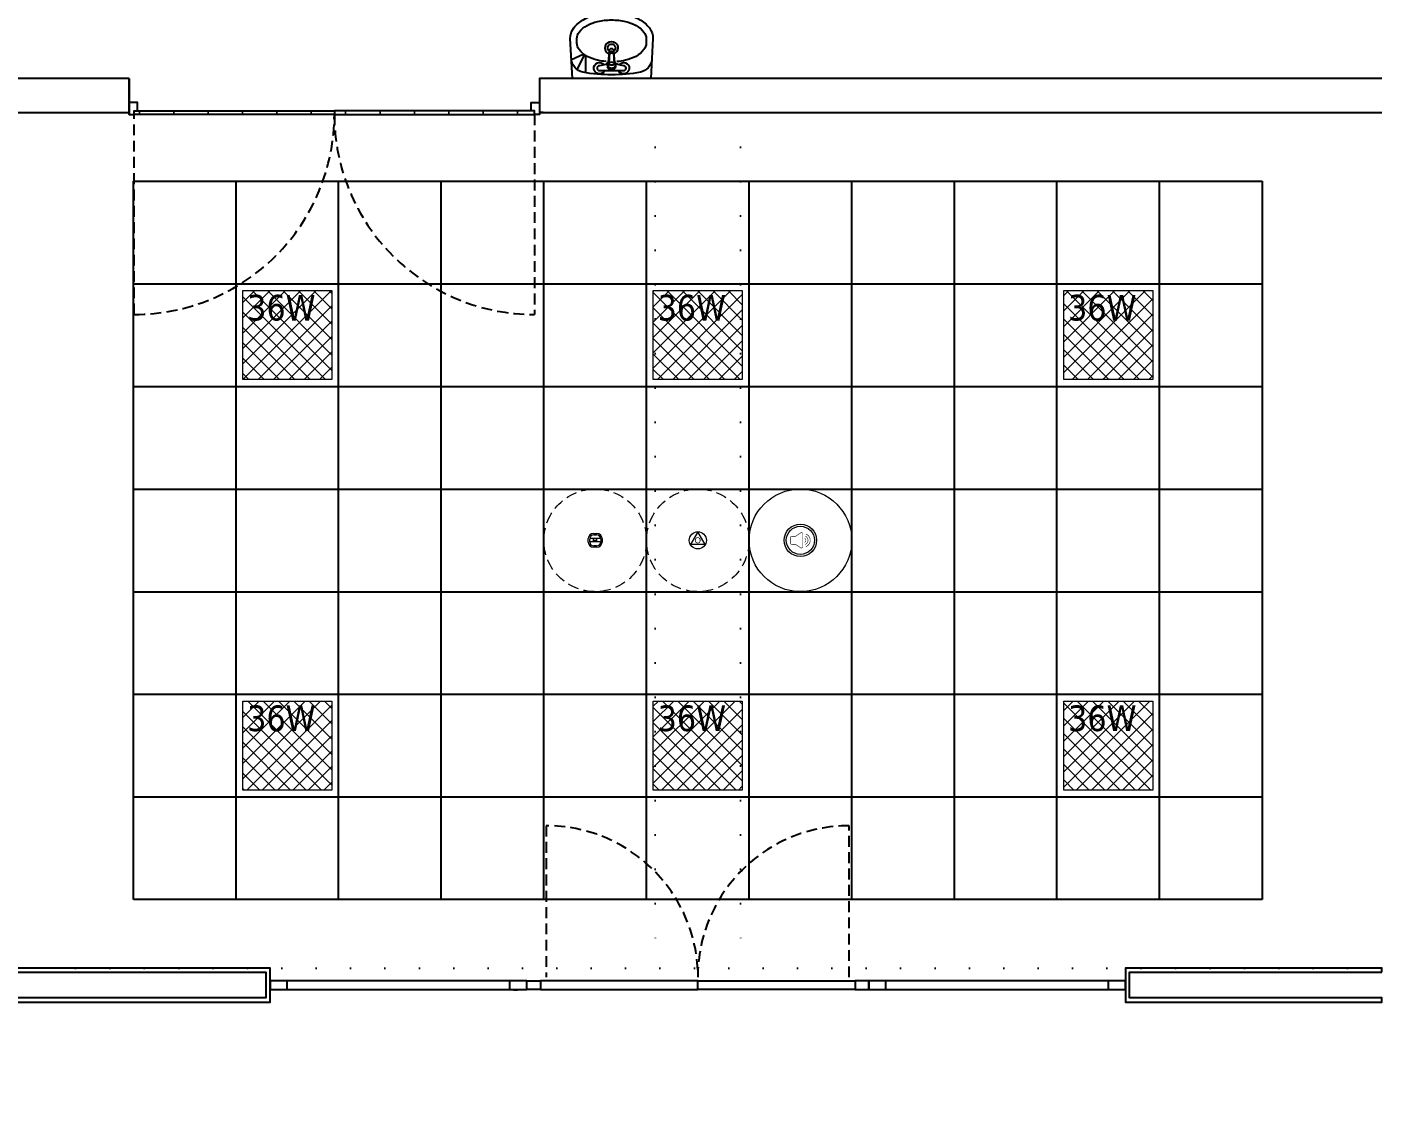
# Model space of a CAD drawing. Header units: centimetres. Extents: x 405564 to 502064, y 46284 to 60634.
# Drawn here: x 454058 to 454850, y 54449 to 55083 of the extents above; entities that cross this region are included whole.
import ezdxf
from ezdxf import colors
from ezdxf.entities.mleader import LeaderData, LeaderLine
from ezdxf.enums import TextEntityAlignment as Align
from ezdxf.math import Vec2, Vec3
from ezdxf.xclip import XClip

# ---------------------------------------------------------------- set-up
doc = ezdxf.new("R2010")
doc.units = ezdxf.units.CM
doc.header["$XCLIPFRAME"] = 0
for name, pattern in [('ACAD_ISO07W100', [3, 0, -3]), ('DOT', [0.25, 0, -0.25]), ('HIDDEN', [9.525, 6.35, -3.175])]:
    doc.linetypes.add(name, pattern=pattern)
doc.layers.get('0').update_dxf_attribs({"color": 8, "lineweight": 9})
for name, color, linetype in [('0-KRCN-ASMATAVAN-130426', 8, 'Continuous'), ('AS_DOS_TERAS_UST', 8, 'ACAD_ISO07W100'), ('AS_DUV', 8, 'Continuous'), ('AS_DUV_ALCIPAN_YANGINA-SUYA DAYANIMLI', 8, 'Continuous'), ('AS_DUV_GAZBETON', 8, 'Continuous'), ('AS_KAPI_CAM', 8, 'Continuous'), ('AS_KAPI_POZ', 8, 'Continuous'), ('AS_KAPI_SAC', 8, 'Continuous'), ('AS_PYZ_BINA', 8, 'Continuous'), ('AS_TEFR_MEK', 171, 'Continuous')]:
    doc.layers.add(name, color=color, linetype=linetype)
for name, color, linetype, lineweight in [('0-KRCN-AYDINLATMA-130426', 8, 'Continuous', 9), ('0-KRCN-MİMARİ-220526', 8, 'Continuous', 9), ('OL_Ic', 8, 'Continuous', 9)]:
    doc.layers.add(name, color=color, linetype=linetype, lineweight=lineweight)
doc.styles.add('2', font='arial.ttf', dxfattribs={"width": 0.9, "height": 200})
doc.styles.add('Normal_ITL', font='swissi.ttf')
doc.styles.add('OLC-50', font='romans.shx', dxfattribs={"width": 0.5, "height": 0.15})
doc.styles.add('OLCU', font='romanstw.shx', dxfattribs={"width": 0.6})
doc.styles.add('TAHOMA', font='tahoma.ttf')

# ---------------------------------------------------------------- blocks, each defined once
blk = doc.blocks.new('ABB 6131-31-24-500')
at = {"layer": '0-KRCN-AYDINLATMA-130426'}
for p, q in [((-4.01, -0.97), (-4.01, 1.04)), ((3.23, 1.03), (-3.19, 1.03)), ((-3.19, -0.8), (-3.19, 0.8)), ((-1, 4.05), (1, 4.05)), ((-1, -0.89), (-1, 1.03)), ((-0.78, 3.21), (0.82, 3.21)), ((0.99, -0.89), (0.99, 1.03)), ((3.23, 0.8), (3.23, -0.8)), ((4.01, 1.04), (4.01, -0.97)), ((3.23, -0.89), (-3.19, -0.89)), ((1, -3.98), (-1, -3.98)), ((0.82, -3.21), (-0.78, -3.21))]:
    blk.add_line(p, q, dxfattribs=at)
at = {"layer": '0-KRCN-AYDINLATMA-130426', "linetype": 'HIDDEN'}
blk.add_circle((0.01, 0.03), 30, dxfattribs=at)
at = {"layer": '0-KRCN-AYDINLATMA-130426'}
for centre, radius in [((-0.52, 0.03), 0.089), ((0.01, 0.03), 0.16), ((0.53, 0.03), 0.089)]:
    blk.add_circle(centre, radius, dxfattribs=at)
for centre, radius, start, end in [((-1, 1.04), 3.01, 90, 180), ((-0.78, 0.8), 2.41, 90, 180), ((0.82, 0.8), 2.41, 0, 90), ((1, 1.04), 3.01, 0, 90), ((-1, -0.97), 3.01, 180, 270), ((-0.78, -0.8), 2.41, 180, 270), ((0.82, -0.8), 2.41, 270, 0), ((1, -0.97), 3.01, 270, 0)]:
    blk.add_arc(centre, radius, start, end, dxfattribs=at)
blk = doc.blocks.new('AST-OD-OD')
at = {"layer": '0-KRCN-AYDINLATMA-130426'}
for p, q in [((0.31, 5), (-4.02, -2.5)), ((4.64, -2.5), (0.31, 5)), ((4.64, -2.5), (-4.02, -2.5))]:
    blk.add_line(p, q, dxfattribs=at)
at = {"layer": '0-KRCN-AYDINLATMA-130426', "linetype": 'HIDDEN'}
blk.add_circle((0.31, 0), 30, dxfattribs=at)
at = {"layer": '0-KRCN-AYDINLATMA-130426'}
blk.add_circle((0.31, 0), 5, dxfattribs=at)
at = {"layer": '0-KRCN-AYDINLATMA-130426', "style": '2'}
blk.add_text('O', height=3.43, dxfattribs=at).set_placement((0.31, 0), align=Align.MIDDLE)
blk = doc.blocks.new('ASMA TAVA TİPİ HOPARLÖR')
at = {"layer": '0-KRCN-AYDINLATMA-130426', "const_width": 0.317}
blk.add_lwpolyline([(0.27, -4.41, 0.598176), (1.25, -3.88), (1.25, 3.88, 0.598176), (0.27, 4.41), (-2.7, 2.45, -0.147433), (-3.05, 2.34), (-5.09, 2.34, 0.414214), (-5.72, 1.71), (-5.72, -1.71, 0.414214), (-5.09, -2.34), (-3.05, -2.34, -0.147433), (-2.7, -2.45)], format="xyb", close=True, dxfattribs=at)
for points in [[(2.41, 1.29, -0.601398), (2.41, -1.29)], [(2.8, 2.51, -0.658812), (2.8, -2.51)], [(3.19, 3.72, -0.680488), (3.19, -3.72)]]:
    blk.add_lwpolyline(points, format="xyb", dxfattribs=at)
at = {"layer": '0-KRCN-AYDINLATMA-130426'}
blk.add_circle((0, 0), 30, dxfattribs=at)
at = {"layer": '0-KRCN-AYDINLATMA-130426', "ltscale": 0.1}
for radius in [9.5, 8.23]:
    blk.add_circle((0, 0), radius, dxfattribs=at)
blk = doc.blocks.new('36W 60x60 cm  SIVA ALTI LED ARMATÜR')
at = {"layer": '0-KRCN-AYDINLATMA-130426'}
h = blk.add_hatch(dxfattribs=at)
h.set_pattern_fill('ANSI37', color=256, scale=2)
h.paths.add_polyline_path([(-26, 26.01), (26, 26.01), (26, -25.99), (-26, -25.99)])
for points in [[(-30, 30.01), (30, 30.01), (30, -29.99), (-30, -29.99)], [(-26, 26.01), (26, 26.01), (26, -25.99), (-26, -25.99)]]:
    blk.add_lwpolyline(points, close=True, dxfattribs=at)
at = {"layer": '0-KRCN-AYDINLATMA-130426', "insert": (-23.5, 23.51), "char_height": 15, "attachment_point": 1, "style": 'TAHOMA'}
blk.add_mtext_dynamic_manual_height_columns('{\\fTahoma|b0|i0|c162|p34;36W}', width=52.9462, gutter_width=1.25, heights=[0], dxfattribs=at)
blk = doc.blocks.new('G$C27E741DA')
at = {"layer": '0-KRCN-AYDINLATMA-130426'}
for name, p in [('36W 60x60 cm  SIVA ALTI LED ARMATÜR', (16145.68, 7768.53)), ('36W 60x60 cm  SIVA ALTI LED ARMATÜR', (16385.68, 7768.53)), ('36W 60x60 cm  SIVA ALTI LED ARMATÜR', (16625.68, 7768.53)), ('ABB 6131-31-24-500', (16325.67, 7648.51)), ('AST-OD-OD', (16385.37, 7648.55)), ('ASMA TAVA TİPİ HOPARLÖR', (16445.68, 7648.55)), ('36W 60x60 cm  SIVA ALTI LED ARMATÜR', (16145.68, 7528.53)), ('36W 60x60 cm  SIVA ALTI LED ARMATÜR', (16385.68, 7528.53)), ('36W 60x60 cm  SIVA ALTI LED ARMATÜR', (16625.68, 7528.53))]:
    blk.add_blockref(name, p, dxfattribs=at)
blk = doc.blocks.new('0-KRCN-SHT-LAV.YUV.BATARYALI-50')
for p, q in [((-22.9, 0), (-24.22, -23.3)), ((22.9, 0), (-22.9, 0)), ((-15.99, -13.63), (-20.33, -5.27)), ((-15.15, -13.1), (-15.15, -3.31)), ((24.22, -23.3), (22.9, 0)), ((-16.65, -14.03), (-23.51, -10.89)), ((-1.04, -14.88), (1.04, -14.88))]:
    blk.add_line(p, q)
for points in [[(-4.09, -4.59, 3.657854), (-4.4, -7.94, 3.657854)], [(-2.22, -8.97, 0.10713), (-5.18, -7.76), (-7.08, -7.42, -1), (-7.08, -4.59), (7.08, -4.59, -1), (7.08, -7.42), (5.18, -7.76, 0.10713), (2.22, -8.97)], [(4.4, -7.94, 3.657854), (4.09, -4.59, 3.657854)], [(-3.25, -9.86, 0.033083), (-8.15, -10.61, 0.068688), (-14.3, -12.9, 0.105663), (-18.94, -16.85, 0.165518), (-20.22, -20.59), (-20.22, -23.32, 0.165518), (-18.94, -27.06, 0.105663), (-14.3, -31.01, 0.068688), (-8.15, -33.3, 0.054871), (0, -34.19, 0.054871), (8.15, -33.3, 0.068688), (14.3, -31.01, 0.105663), (18.94, -27.06, 0.165518), (20.22, -23.32), (20.22, -20.59, 0.165518), (18.94, -16.85, 0.105663), (14.3, -12.9, 0.068688), (8.15, -10.61, 0.033935), (3.13, -9.84, 0.033935)]]:
    blk.add_lwpolyline(points, format="xyb")
for points in [[(-1.42, -15.91), (-1.73, -11.36, 0.074144), (-2.33, -8.65, -1.453961), (2.33, -8.65, 0.074144), (1.73, -11.36), (1.42, -15.91, -1)], [(-1.04, -14.88, 1), (1.04, -14.88), (1.47, -8.72, 0.434812), (0.53, -7.71), (-0.53, -7.71, 0.434812), (-1.47, -8.72)]]:
    blk.add_lwpolyline(points, format="xyb", close=True)
for centre, radius, start, end in [((-14.92, -12.04), 8.67, 102.81517, 173.05672), ((0, -99.49), 97.37, 90, 99.95992), ((0, -8.2), 2.36, 346.35236, 193.64764), ((0, -7.23), 2.36, 9.84068, 170.15932), ((0, -99.49), 97.37, 80.04008, 90), ((14.92, -12.04), 8.67, 6.94328, 77.18483), ((-0.01, -17.8), 3.75, 122.04226, 57.62422), ((-1.09, -9.77), 0.3, 78.6626, 186.97015), ((0.25, -3.91), 5.71, 257.01858, 267.51832), ((-0.25, -3.91), 5.71, 272.48168, 282.98142), ((1.09, -9.77), 0.3, 353.02985, 101.3374), ((-14.08, -23.32), 10.14, 179.93548, 217.59314), ((-0.01, -17.8), 2.25, 132.93514, 46.92457), ((14.08, -23.32), 10.14, 322.40686, 0.06452), ((-7.38, -18.16), 18.59, 217.59314, 241.71973), ((7.38, -18.16), 18.59, 298.28027, 322.40686), ((-2.93, -9.88), 27.99, 241.71973, 257.43708), ((0, 3.27), 41.46, 257.43708, 270), ((0, 3.27), 41.46, 270, 282.56292), ((2.93, -9.88), 27.99, 282.56292, 298.28027)]:
    blk.add_arc(centre, radius, start, end)
blk = doc.blocks.new('*U411')
at = {"color": 0}
for p, q in [((140, 0), (10, 0)), ((490, 0), (360, 0)), ((10, -5), (140, -5)), ((360, -5), (490, -5))]:
    blk.add_line(p, q, dxfattribs=at)
for points in [[(0, 0), (0, -5), (10, -5), (10, 0)], [(140, 0), (140, -5), (150, -5), (150, 0)], [(350, 0), (350, -5), (360, -5), (360, 0)], [(490, 0), (490, -5), (500, -5), (500, 0)]]:
    blk.add_lwpolyline(points, close=True, dxfattribs=at)
at = {"style": 'OLCU', "width": 0.45, "flags": 1}
for tag, p in [('C-ICI-CNO', (15, -80)), ('C-DIVISYON1', (15, -105)), ('C-BOSLUK', (15, -130)), ('C-DIVISYON2', (15, -155))]:
    blk.add_attdef(tag, text='', height=20, dxfattribs=at).set_placement(p, align=Align.MIDDLE_LEFT)
at = {"color": 0, "style": 'OLCU', "width": 0.5, "flags": 1}
for tag, p in [('C-REZ1', (15, -215)), ('C-REZ2', (15, -240))]:
    blk.add_attdef(tag, text='', height=17.5, dxfattribs=at).set_placement(p, align=Align.MIDDLE_LEFT)
at = {"layer": 'AS_KAPI_POZ', "style": 'OLCU', "width": 0.45}
for tag, p in [('POZ+GEN-C', (50, 15)), ('YUK-C', (50, -20))]:
    blk.add_attdef(tag, text='', height=20, dxfattribs=at).set_placement(p, align=Align.MIDDLE_CENTER)
at = {"layer": 'AS_KAPI_POZ', "style": 'OLC-50', "width": 0.5}
blk.add_attdef('C-NO', text='', height=8, rotation=90, dxfattribs=at).set_placement((10, 5), align=Align.TOP_LEFT)
blk = doc.blocks.new('*U404')
at = {"color": 0, "linetype": 'HIDDEN', "lineweight": -2}
for p, q in [((11.43, 90.71), (11.43, 2.14)), ((188.57, 2.14), (188.57, 90.71))]:
    blk.add_line(p, q, dxfattribs=at)
at = {"color": 0, "lineweight": -2}
for points in [[(0, 0), (8, 0), (8, -5), (0, -5), (0, 0)], [(200, 0), (192, 0), (192, -5), (200, -5), (200, 0)], [(8, 0), (8, -5), (100, -5), (100, 0)], [(192, 0), (192, -5), (100, -5), (100, 0)]]:
    blk.add_lwpolyline(points, close=True, dxfattribs=at)
at = {"color": 0, "linetype": 'HIDDEN', "lineweight": -2}
for centre, radius, start, end in [((11.35, 1.95), 88.76, 2.88912, 89.95141), ((188.57, 2.14), 88.57, 90, 180)]:
    blk.add_arc(centre, radius, start, end, dxfattribs=at)
at = {"color": 3, "style": 'OLCU', "width": 0.5, "flags": 1}
for tag, p in [('K-DIVISYON', (-80, -85)), ('K-PBAR', (105, -85)), ('K-KAPITIP', (-80, -335))]:
    blk.add_attdef(tag, p, '', height=17.5, dxfattribs=at)
at = {"color": 5, "true_color": 0x0505ff, "style": 'OLCU', "width": 0.5, "flags": 1}
for tag, p in [('K-NEREDEN-NO', (-80, -110)), ('K-NEREYE-NO', (-80, -185)), ('K-DUVARTIP', (-80, -285)), ('K-ACILISYON', (-80, -310))]:
    blk.add_attdef(tag, p, '', height=17.5, dxfattribs=at)
at = {"color": 1, "true_color": 0xfa0000, "style": 'OLCU', "width": 0.5, "flags": 1}
for tag, p in [('K-IZLENEBILIRLIK', (105, -110)), ('K-TEKMELIK', (105, -135)), ('K-KONTROLTIPNEREDEN', (-80, -160)), ('K-BAND', (105, -160)), ('K-MENFEZ', (105, -210)), ('K-KONTROLTIPNEREYE', (-80, -235)), ('K-PENCERE', (105, -235)), ('K-KILITTIP', (-80, -260)), ('K-NOT-AS-MIMARI2', (105, -285)), ('K-NOT-ELEKTRIK', (105, -335)), ('K-NOT-YANGIN', (105, -360)), ('K-ACMAKAPAMASISTEMI', (-80, -385)), ('K-NOT-ISLETME', (105, -385)), ('K-YANGIN', (-80, -435))]:
    blk.add_attdef(tag, p, '', height=17.5, dxfattribs=at)
at = {"color": 220, "true_color": 0xf113d4, "style": 'OLCU', "width": 0.5, "flags": 1}
for tag, p in [('K-NEREDEN-AD', (-80, -135)), ('K-NEREYE-AD', (-80, -210))]:
    blk.add_attdef(tag, p, '', height=17.5, dxfattribs=at)
at = {"color": 0, "style": 'OLCU', "width": 0.5, "flags": 1}
for tag, p in [('K-TAMACILIRLIK', (105, -185)), ('K-NOT-AS-MIMARI1', (105, -310)), ('K-KASATIP', (-80, -360)), ('K-KURSUN', (-80, -410))]:
    blk.add_attdef(tag, p, '', height=17.5, dxfattribs=at)
at = {"color": 252, "style": 'OLCU', "width": 0.5, "flags": 1}
for tag, p in [('K-REZ1', (105, -435)), ('K-REZ2', (105, -460)), ('K-REZ3', (105, -485)), ('K-REZ4', (105, -510)), ('K-REZ5', (105, -535))]:
    blk.add_attdef(tag, p, '', height=17.5, dxfattribs=at)
at = {"layer": 'AS_KAPI_POZ', "style": 'OLCU', "width": 0.45}
for tag, p in [('POZ+GEN', (161.5, 18.5)), ('YUK', (161.5, -21.5))]:
    blk.add_attdef(tag, text='', height=20, dxfattribs=at).set_placement(p, align=Align.MIDDLE_CENTER)
at = {"layer": 'AS_KAPI_POZ', "style": 'OLCU', "width": 0.5}
blk.add_attdef('K-NO', text='', height=8, rotation=90, dxfattribs=at).set_placement((11, 5), align=Align.TOP_LEFT)
at = {"layer": 'AS_KAPI_POZ', "color": 251, "style": 'OLCU', "width": 0.45}
blk.add_attdef('K-DUVAR(CM)', text='', height=6, dxfattribs=at).set_placement((-5, -5), align=Align.MIDDLE_RIGHT)
blk = doc.blocks.new('*U429')
at = {"color": 0}
blk.add_line((0, -15), (0, -35), dxfattribs=at)
at = {"color": 0, "lineweight": -2}
for points in [[(-2, -35), (0, -35), (0, -36), (3, -36), (3, -34), (5, -34), (5, -29), (0, -29)], [(242, -35), (240, -35), (240, -36), (237, -36), (237, -34), (235, -34), (235, -29), (240, -29)]]:
    blk.add_lwpolyline(points, dxfattribs=at)
blk.add_lwpolyline([(0, -36), (0, -35)])
for points in [[(3, -36), (3, -34), (120, -34), (120, -36)], [(237, -36), (237, -34), (120, -34), (120, -36)]]:
    blk.add_lwpolyline(points, close=True, dxfattribs=at)
at = {"color": 0, "linetype": 'HIDDEN', "lineweight": -2}
for points in [[(120, -36, -0.414214), (3, -153), (3, -36)], [(237, -36), (237, -153, -0.414214), (120, -36)]]:
    blk.add_lwpolyline(points, format="xyb", dxfattribs=at)
at = {"color": 3, "style": 'OLCU', "width": 0.5, "flags": 1}
for tag, p in [('K-DIVISYON', (-80, -85)), ('K-PBAR', (105, -85)), ('K-KAPITIP', (-80, -335))]:
    blk.add_attdef(tag, p, '', height=17.5, dxfattribs=at)
at = {"color": 5, "true_color": 0x0505ff, "style": 'OLCU', "width": 0.5, "flags": 1}
for tag, p in [('K-NEREDEN-NO', (-80, -110)), ('K-NEREYE-NO', (-80, -185)), ('K-DUVARTIP', (-80, -285)), ('K-ACILISYON', (-80, -310))]:
    blk.add_attdef(tag, p, '', height=17.5, dxfattribs=at)
at = {"color": 1, "true_color": 0xfa0000, "style": 'OLCU', "width": 0.5, "flags": 1}
for tag, p in [('K-IZLENEBILIRLIK', (105, -110)), ('K-TEKMELIK', (105, -135)), ('K-KONTROLTIPNEREDEN', (-80, -160)), ('K-BAND', (105, -160)), ('K-MENFEZ', (105, -210)), ('K-KONTROLTIPNEREYE', (-80, -235)), ('K-PENCERE', (105, -235)), ('K-KILITTIP', (-80, -260)), ('K-NOT-AS-MIMARI1', (105, -285)), ('K-NOT-ELEKTRIK', (105, -335)), ('K-NOT-YANGIN', (105, -360)), ('K-ACMAKAPAMASISTEMI', (-80, -385)), ('K-NOT-ISLETME', (105, -385)), ('K-YANGIN', (-80, -435))]:
    blk.add_attdef(tag, p, '', height=17.5, dxfattribs=at)
at = {"color": 220, "true_color": 0xf113d4, "style": 'OLCU', "width": 0.5, "flags": 1}
for tag, p in [('K-NEREDEN-AD', (-80, -135)), ('K-NEREYE-AD', (-80, -210))]:
    blk.add_attdef(tag, p, '', height=17.5, dxfattribs=at)
at = {"color": 0, "style": 'OLCU', "width": 0.5, "flags": 1}
for tag, p in [('K-TAMACILIRLIK', (105, -185)), ('K-NOT-AS-MIMARI2', (105, -310)), ('K-KASATIP', (-80, -360)), ('K-KURSUN', (-80, -410))]:
    blk.add_attdef(tag, p, '', height=17.5, dxfattribs=at)
at = {"color": 252, "style": 'OLCU', "width": 0.5, "flags": 1}
for tag, p in [('K-REZ1', (105, -435)), ('K-REZ2', (105, -460)), ('K-REZ3', (105, -485)), ('K-REZ4', (105, -510)), ('K-REZ5', (105, -535))]:
    blk.add_attdef(tag, p, '', height=17.5, dxfattribs=at)
at = {"layer": 'AS_KAPI_POZ', "style": 'OLCU', "width": 0.45}
for tag, p in [('YUK', (213.5, 6.5)), ('POZ+GEN', (213.5, -31.5))]:
    blk.add_attdef(tag, text='', height=20, dxfattribs=at).set_placement(p, align=Align.MIDDLE_CENTER)
at = {"layer": 'AS_KAPI_POZ', "color": 251, "style": 'OLCU', "width": 0.45}
blk.add_attdef('K-DUVAR(CM)', text='', height=6, dxfattribs=at).set_placement((-5, -5), align=Align.MIDDLE_RIGHT)
at = {"layer": 'AS_KAPI_POZ', "style": 'OLCU', "width": 0.5}
blk.add_attdef('K-NO', text='', height=8, rotation=90, dxfattribs=at).set_placement((6, -38), align=Align.TOP_LEFT)
blk = doc.blocks.new('A$Ca63a641c')
at = {"layer": 'AS_PYZ_BINA'}
ml = blk.add_multileader_mtext('Standard', dxfattribs=at)
ml.set_content('EST boyalı panel çit ve panel çit kapı (AS 51.101)', color=256, style='Normal_ITL')
ml.set_leader_properties()
ml.build(insert=Vec2(0, 0))
ml.multileader.update_dxf_attribs({"dogleg_length": 0.379, "arrow_head_size": 17.04, "scale": 75})
ctx = ml.context
ctx.base_point, ctx.scale, ctx.char_height, ctx.arrow_head_size, ctx.landing_gap_size, ctx.plane_origin = Vec3(140.51, 464.3), 75, 20, 17.04, 14.2, Vec3(92.51, 620.11)
notes = []
notes.append((ctx, [(0, (1, 1, 0), (112.11, 464.3), (1, 0), 28.4, [(0, [(68.5, 410)], 0, [])])]))
ctx.mtext.insert, ctx.mtext.width, ctx.mtext.flow_direction = Vec3(154.71, 477.51), 604.5634, 5
for ctx, leaders in notes:
    for number, flags, end, landing, length, lines in leaders:
        leader = LeaderData()
        leader.index, (leader.has_last_leader_line, leader.has_dogleg_vector, leader.attachment_direction) = number, flags
        leader.last_leader_point, leader.dogleg_vector, leader.dogleg_length = Vec3(end), Vec3(landing), length
        for number, points, colour, breaks in lines:
            line = LeaderLine()
            line.index, line.vertices, line.color, line.breaks = number, Vec3.list(points), colors.encode_raw_color(colour), breaks
            leader.lines.append(line)
        ctx.leaders.append(leader)
blk = doc.blocks.new('A$C85dec720')
at = {"layer": 'OL_Ic'}
blk.add_blockref('A$Ca63a641c', (5315.08, 5344.25, 28.4), dxfattribs=at)
blk = doc.blocks.new('A$C6A10300A')
at = {"layer": 'AS_DOS_TERAS_UST', "linetype": 'DOT', "ltscale": 80}
for p, q in [((16360.68, -5601.45), (15985.68, -5601.45)), ((16360.68, -5601.45), (16360.68, -6101.45)), ((16410.68, -5601.45), (16785.68, -5601.45)), ((16410.68, -5601.45), (16410.68, -6101.45)), ((16785.68, -6101.45), (15985.68, -6101.45))]:
    blk.add_line(p, q, dxfattribs=at)
at = {"layer": 'AS_DUV_ALCIPAN_YANGINA-SUYA DAYANIMLI'}
for points in [[(15985.68, -6118.95), (15985.68, -6121.45), (16135.68, -6121.45), (16135.68, -6101.45), (15985.68, -6101.45), (15985.68, -6103.95), (16133.18, -6103.95), (16133.18, -6118.95)], [(16785.68, -6103.95), (16785.68, -6101.45), (16635.68, -6101.45), (16635.68, -6121.45), (16785.68, -6121.45), (16785.68, -6118.95), (16638.18, -6118.95), (16638.18, -6103.95)]]:
    blk.add_lwpolyline(points, close=True, dxfattribs=at)
at = {"layer": 'AS_DUV_GAZBETON'}
blk.add_lwpolyline([(16053.18, -5581.45), (15985.68, -5581.45), (15985.68, -5601.45), (16053.18, -5601.45)], close=True, dxfattribs=at)
blk.add_lwpolyline([(16785.68, -5581.45), (16293.18, -5581.45), (16293.18, -5601.45), (16785.68, -5601.45)], dxfattribs=at)
at = {"layer": 'AS_DUV'}
ref = blk.add_blockref('A$C85dec720', (28900.96, -17748.98), dxfattribs=dict(at, rotation=105.0255580063709))
XClip(ref).set_block_clipping_path([(6220.3367769278, 6783.7313721173), (4126.4071464743, -1017.0000000052), (7354.8298234051, -1883.5969356479), (9448.7594538586, 5917.1344364745)])
at = {"layer": 'AS_KAPI_CAM'}
blk.add_blockref('*U404', (16285.68, -6108.95), dxfattribs=at).add_auto_attribs({'K-DUVAR(CM)': '-'})
blk.add_blockref('*U411', (16135.68, -6108.95), dxfattribs=at)
at = {"layer": 'AS_KAPI_SAC'}
blk.add_blockref('*U429', (16053.18, -5566.45), dxfattribs=at)
at = {"layer": 'AS_TEFR_MEK', "xscale": -1, "rotation": 180}
blk.add_blockref('0-KRCN-SHT-LAV.YUV.BATARYALI-50', (16335.27, -5581.45), dxfattribs=at)

msp = doc.modelspace()

# ---------------------------------------------------------------- linework, layer by layer
at = {"layer": '0-KRCN-ASMATAVAN-130426'}
for p, q in [((454119.75, 54992.56), (454779.75, 54992.56)), ((454119.75, 54572.56), (454119.75, 54992.56)), ((454179.75, 54572.56), (454179.75, 54992.56)), ((454239.75, 54572.56), (454239.75, 54992.56)), ((454299.75, 54572.56), (454299.75, 54992.56)), ((454359.75, 54572.56), (454359.75, 54992.56)), ((454419.75, 54572.56), (454419.75, 54992.56)), ((454479.75, 54572.56), (454479.75, 54992.56)), ((454539.75, 54572.56), (454539.75, 54992.56)), ((454599.75, 54572.56), (454599.75, 54992.56)), ((454659.75, 54572.56), (454659.75, 54992.56)), ((454719.75, 54572.56), (454719.75, 54992.56)), ((454779.75, 54992.56), (454779.75, 54572.56)), ((454119.75, 54932.56), (454779.75, 54932.56)), ((454119.75, 54872.56), (454779.75, 54872.56)), ((454119.75, 54812.56), (454779.75, 54812.56)), ((454119.75, 54752.56), (454779.75, 54752.56)), ((454119.75, 54692.56), (454779.75, 54692.56)), ((454119.75, 54632.56), (454779.75, 54632.56)), ((454779.75, 54572.56), (454119.75, 54572.56))]:
    msp.add_line(p, q, dxfattribs=at)

# ---------------------------------------------------------------- block references
at = {"layer": '0-KRCN-AYDINLATMA-130426'}
msp.add_blockref('G$C27E741DA', (438064.07, 47134.02), dxfattribs=at)

# ---------------------------------------------------------------- next in the draw order: block references
at = {"layer": '0-KRCN-MİMARİ-220526'}
msp.add_blockref('A$C6A10300A', (438064.07, 60634.02), dxfattribs=at)

doc.saveas('drawing.dxf')
